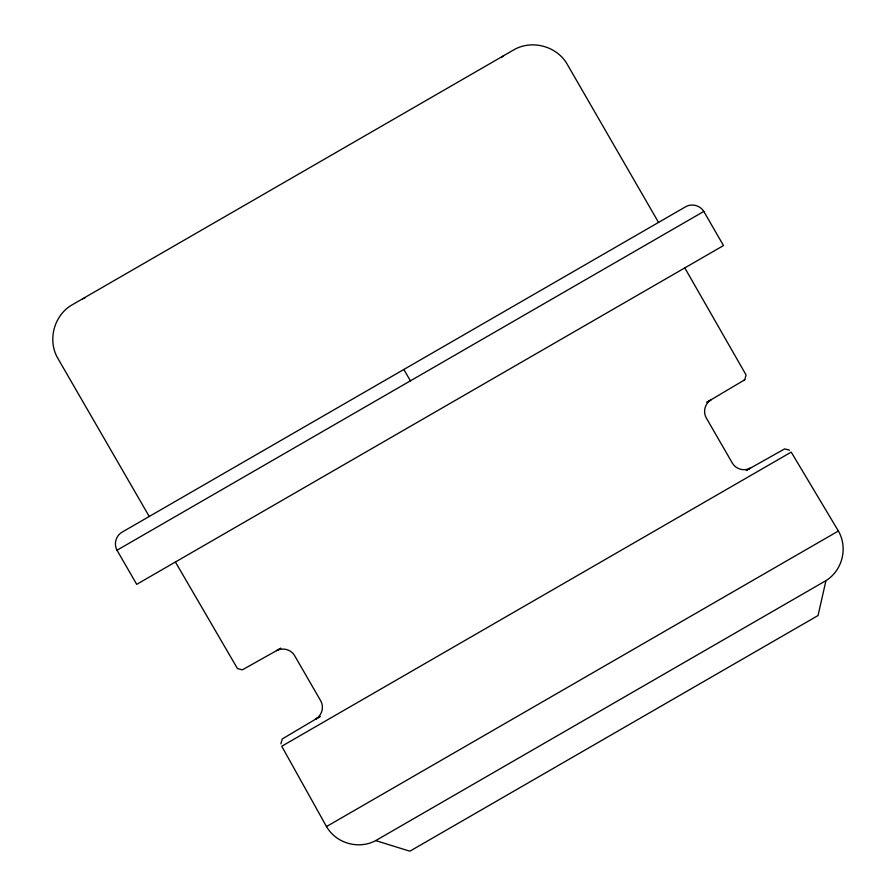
<?xml version="1.0" encoding="UTF-8"?>
<svg xmlns="http://www.w3.org/2000/svg" width="896" height="896" viewBox="0 0 896 896"><rect width="100%" height="100%" fill="white"/><g stroke="black" fill="none" stroke-linecap="round" stroke-linejoin="round"><path stroke-width="1.34" d="M280.918 743.826L282.218 738.976L320.163 716.486L315.986 718.894C322.011 715.266 324.184 707.123 320.79 700.963L294.526 655.469C290.898 649.454 282.744 647.27 276.595 650.664L280.762 648.256L242.323 669.872L237.462 668.573L175.414 562.005M825.944 580.653L818.037 615.541L409.864 851.2L375.693 840.605C358.557 849.8 336.19 843.405 326.491 826.56L281.747 746.256L791.213 452.11L838.376 531.014C848.12 547.837 842.464 570.394 825.944 580.653L375.693 840.605M789.522 450.184L784.661 448.885L746.222 470.501L750.4 468.093C744.24 471.486 736.086 469.302 732.458 463.288L706.194 417.794C702.8 411.634 704.984 403.491 710.998 399.862L706.832 402.27L744.766 379.781L746.066 374.931L684.802 267.904M501.458 57.512L503.317 55.899M117.006 550.234L703.808 211.445L723.498 245.56L136.707 584.349L117.006 550.234C113.646 544.074 115.797 535.942 121.822 532.302L685.866 206.64C692.026 203.246 700.146 205.453 703.808 211.445M743.557 380.486L744.766 379.781M326.491 826.56L838.376 531.014M82.555 298.827L84.874 298.021M149.229 516.466L57.949 358.523C47.152 340.458 53.973 314.966 72.363 304.718L513.509 50.019C531.586 39.222 557.066 46.054 567.325 64.434L658.538 222.421M403.872 369.51L410.402 380.845"/></g></svg>
